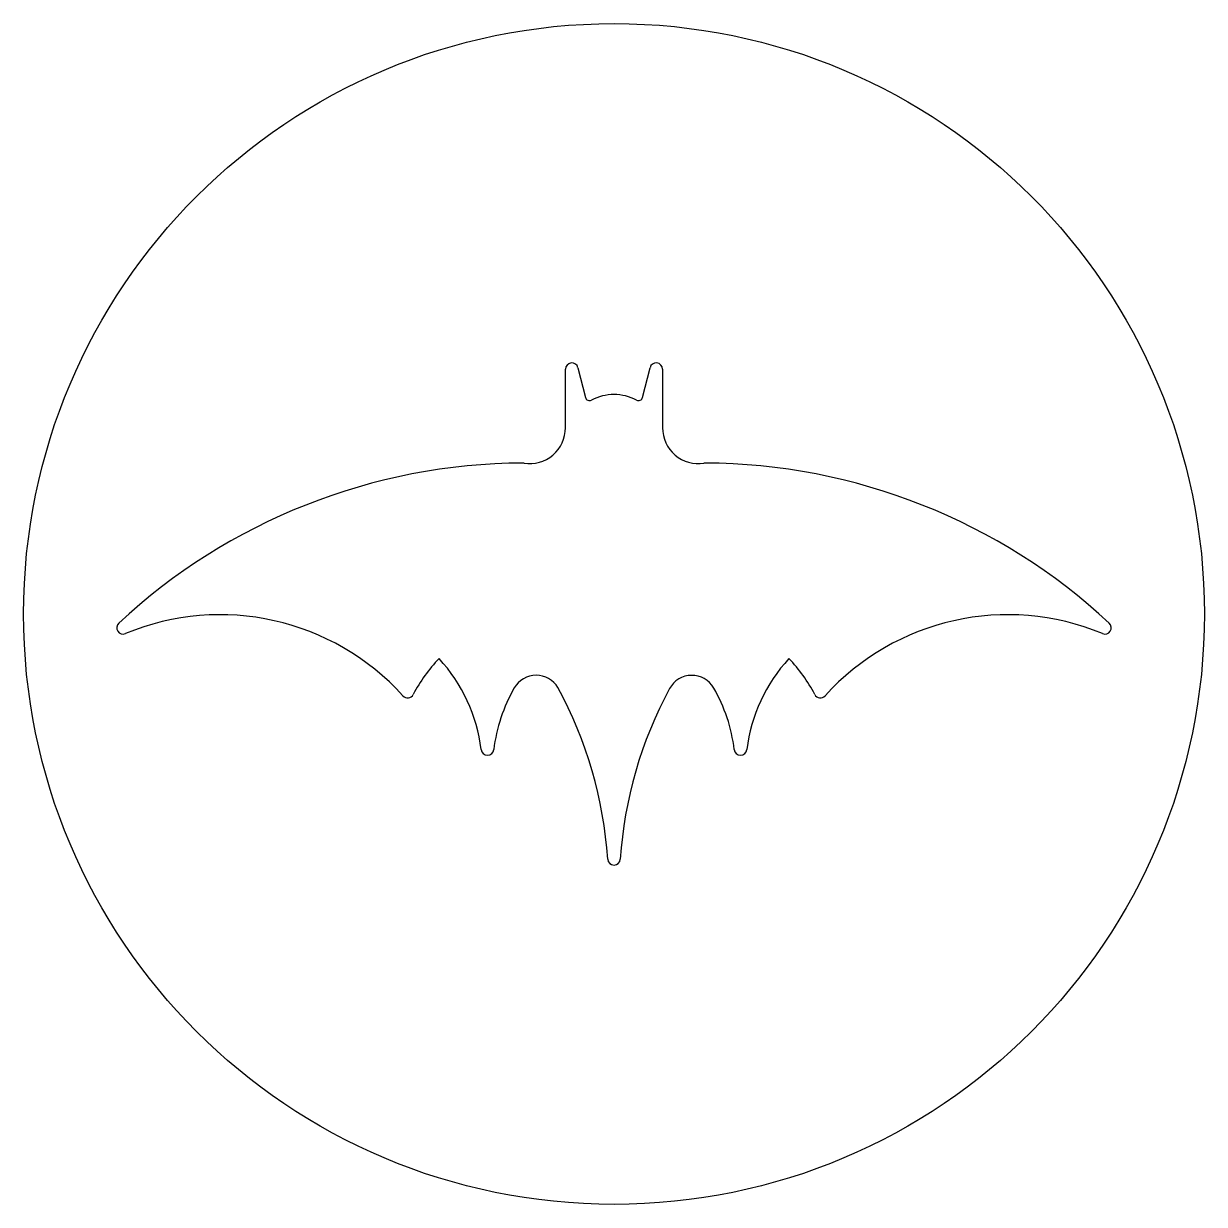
# Model space of a CAD drawing. Extents: x 0.03 to 7.73, y 0.03 to 7.73.
import ezdxf

# ---------------------------------------------------------------- set-up
doc = ezdxf.new("R2010")
doc.units = 0
doc.layers.add('1', color=7, linetype='CONTINUOUS')
doc.layers.add('2', color=7, linetype='CONTINUOUS')

msp = doc.modelspace()

# ---------------------------------------------------------------- linework, layer by layer
at = {"layer": '1', "color": 1, "linetype": 'CONTINUOUS'}
for p, q in [((3.5675, 5.0985), (3.5675, 5.48)), ((3.6488, 5.49), (3.6972, 5.2964)), ((4.0704, 5.2964), (4.1188, 5.49)), ((4.2, 5.48), (4.2, 5.0985))]:
    msp.add_line(p, q, dxfattribs=at)
for centre, radius, start, end in [((3.6088, 5.48), 0.0412, 14.03624, 180), ((4.1588, 5.48), 0.0413, 0, 165.96376), ((3.8838, 4.9987), 0.3163, 62.27992, 117.72008), ((3.7239, 5.303), 0.0275, 194.03624, 297.72008), ((4.0437, 5.303), 0.0275, 242.27992, 345.96376), ((3.3338, 5.0985), 0.2337, 260.94004, 360), ((4.4338, 5.0985), 0.2337, 180, 279.05996), ((3.3067, 0.977), 3.8912, 90.24146, 132.97347), ((3.2905, 4.8269), 0.0413, 80.94004, 90.24146), ((4.4771, 4.8269), 0.0412, 89.75854, 99.05996), ((4.4609, 0.977), 3.8912, 47.02654, 89.75854), ((1.3159, 2.2704), 1.6087, 42.20126, 112.57891), ((6.4517, 2.2704), 1.6087, 67.42109, 137.79874), ((0.6823, 3.7939), 0.0413, 132.97347, 292.57891), ((7.0853, 3.7939), 0.0412, 247.42109, 47.02653), ((3.5103, 2.864), 1.0588, 136.47026, 152.09796), ((1.9668, 2.8728), 1.0588, 6.90185, 42.87431), ((5.8008, 2.8728), 1.0588, 137.12569, 173.09815), ((4.2573, 2.864), 1.0588, 27.90204, 43.52974), ((3.3765, 3.3191), 0.165, 30.8514, 150.04171), ((4.3912, 3.319), 0.165, 29.94801, 151.55619), ((4.1508, 2.8728), 1.0588, 150.04171, 173.09815), ((1.1397, 2.1074), 2.7088, 3.76433, 28.5922), ((6.6279, 2.1074), 2.7088, 151.55619, 176.23567), ((3.6168, 2.8728), 1.0588, 6.90185, 29.94801), ((2.5382, 3.3787), 0.0412, 222.20126, 332.09796), ((5.2294, 3.3787), 0.0413, 207.90204, 317.79874), ((3.0588, 3.005), 0.0413, 186.90185, 353.09815), ((4.7088, 3.005), 0.0413, 186.90185, 353.09815), ((3.8838, 2.2879), 0.0413, 183.76433, 356.23567)]:
    msp.add_arc(centre, radius, start, end, dxfattribs=at)
at = {"layer": '2', "color": 2, "linetype": 'CONTINUOUS'}
msp.add_circle((3.8838, 3.884), 3.85, dxfattribs=at)

doc.saveas('drawing.dxf')
